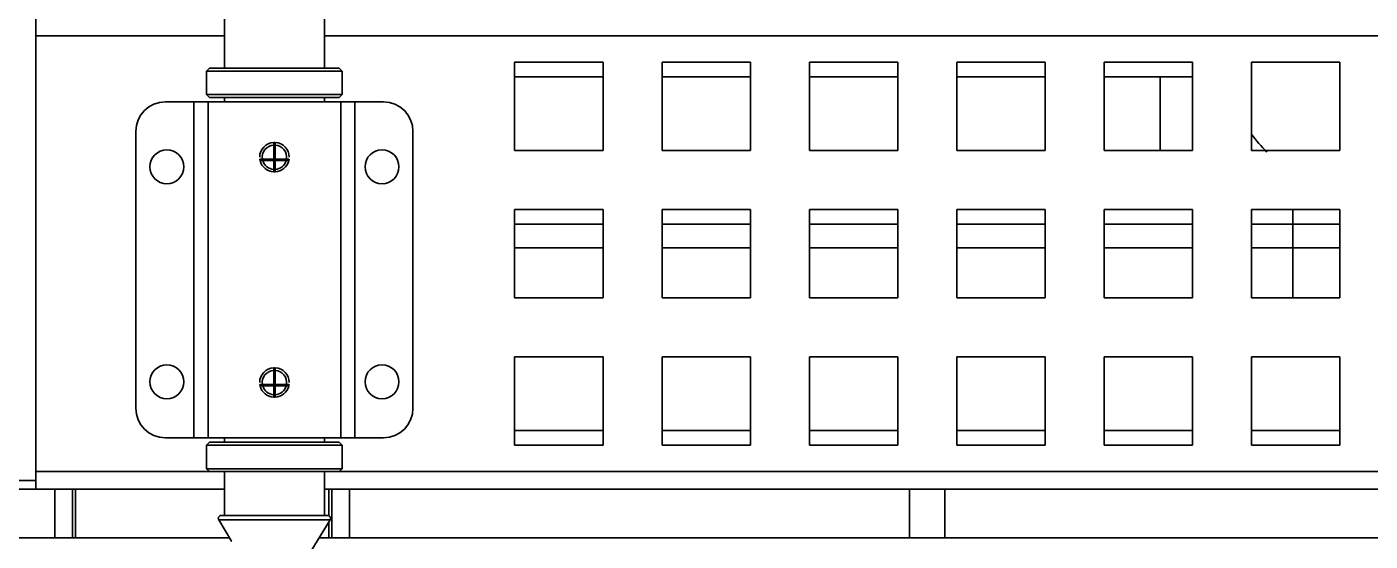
# Model space of a CAD drawing. Header units: millimetres. Extents: x 32496 to 166256, y 3504 to 23939.
# Drawn here: x 44563.1 to 45018.9, y 15282.2 to 15456.8 of the extents above; entities that cross this region are included whole.
import ezdxf

# ---------------------------------------------------------------- set-up
doc = ezdxf.new("R2010")
doc.units = ezdxf.units.MM
doc.layers.get('0').update_dxf_attribs({"lineweight": 35})

msp = doc.modelspace()

# ---------------------------------------------------------------- linework, layer by layer
at = {"linetype": 'Continuous'}
for p, q in [((44630.14, 16511.849), (44630.14, 15442.849)), ((44664.14, 16428.366), (44664.14, 15442.849)), ((44566.14, 15299.849), (44566.14, 15459.849)), ((44566.14, 15453.849), (44630.14, 15453.849)), ((44664.14, 15453.849), (45290.14, 15453.849)), ((44624.14, 15441.849), (44625.14, 15442.849)), ((44624.14, 15433.849), (44624.14, 15441.849)), ((44624.14, 15441.849), (44670.14, 15441.849)), ((44625.14, 15442.849), (44669.14, 15442.849)), ((44670.14, 15441.849), (44669.14, 15442.849)), ((44670.14, 15433.849), (44670.14, 15441.849)), ((44728.64, 15414.849), (44728.64, 15444.849)), ((44728.64, 15444.849), (44758.64, 15444.849)), ((44758.64, 15444.849), (44758.64, 15414.849)), ((44778.64, 15414.849), (44778.64, 15444.849)), ((44778.64, 15444.849), (44808.64, 15444.849)), ((44808.64, 15444.849), (44808.64, 15414.849)), ((44828.64, 15414.849), (44828.64, 15444.849)), ((44828.64, 15444.849), (44858.64, 15444.849)), ((44858.64, 15444.849), (44858.64, 15414.849)), ((44878.64, 15414.849), (44878.64, 15444.849)), ((44878.64, 15444.849), (44908.64, 15444.849)), ((44908.64, 15444.849), (44908.64, 15414.849)), ((44928.64, 15414.849), (44928.64, 15444.849)), ((44928.64, 15444.849), (44958.64, 15444.849)), ((44958.64, 15444.849), (44958.64, 15414.849)), ((44978.64, 15414.849), (44978.64, 15444.849)), ((44978.64, 15444.849), (45008.64, 15444.849)), ((45008.64, 15444.849), (45008.64, 15414.849)), ((44758.64, 15439.849), (44728.64, 15439.849)), ((44808.64, 15439.849), (44778.64, 15439.849)), ((44858.64, 15439.849), (44828.64, 15439.849)), ((44908.64, 15439.849), (44878.64, 15439.849)), ((44958.64, 15439.849), (44928.64, 15439.849)), ((44947.64, 15439.849), (44947.64, 15414.849)), ((44624.14, 15433.849), (44625.14, 15432.849)), ((44670.14, 15433.849), (44624.14, 15433.849)), ((44669.14, 15432.849), (44625.14, 15432.849)), ((44630.14, 15432.849), (44630.14, 15431.349)), ((44664.14, 15432.849), (44664.14, 15431.349)), ((44670.14, 15433.849), (44669.14, 15432.849)), ((44610.14, 15431.349), (44684.14, 15431.349)), ((44619.84, 15431.349), (44619.84, 15317.349)), ((44624.64, 15431.349), (44624.64, 15317.349)), ((44669.64, 15317.349), (44669.64, 15431.349)), ((44674.44, 15317.349), (44674.44, 15431.349)), ((44600.14, 15421.349), (44600.14, 15327.349)), ((44694.14, 15421.349), (44694.14, 15327.349)), ((44646.89, 15411.927), (44646.89, 15417.592)), ((44647.14, 15407.599), (44647.14, 15417.599)), ((44647.14, 15407.599), (44647.14, 15417.599)), ((44647.39, 15417.592), (44647.39, 15411.927)), ((44758.64, 15414.849), (44728.64, 15414.849)), ((44808.64, 15414.849), (44778.64, 15414.849)), ((44858.64, 15414.849), (44828.64, 15414.849)), ((44908.64, 15414.849), (44878.64, 15414.849)), ((44958.64, 15414.849), (44928.64, 15414.849)), ((45008.64, 15414.849), (44978.64, 15414.849)), ((44642.225, 15411.677), (44642.225, 15411.927)), ((44642.225, 15411.927), (44646.89, 15411.927)), ((44642.279, 15411.427), (44646.89, 15411.427)), ((44646.89, 15407.605), (44646.89, 15411.427)), ((44647.39, 15411.927), (44652.054, 15411.927)), ((44647.39, 15411.427), (44647.39, 15407.605)), ((44647.39, 15411.427), (44652.001, 15411.427)), ((44652.054, 15411.927), (44652.054, 15411.677)), ((44728.64, 15364.849), (44728.64, 15394.849)), ((44728.64, 15394.849), (44758.64, 15394.849)), ((44758.64, 15394.849), (44758.64, 15364.849)), ((44778.64, 15364.849), (44778.64, 15394.849)), ((44778.64, 15394.849), (44808.64, 15394.849)), ((44808.64, 15394.849), (44808.64, 15364.849)), ((44828.64, 15364.849), (44828.64, 15394.849)), ((44828.64, 15394.849), (44858.64, 15394.849)), ((44858.64, 15394.849), (44858.64, 15364.849)), ((44878.64, 15364.849), (44878.64, 15394.849)), ((44878.64, 15394.849), (44908.64, 15394.849)), ((44908.64, 15394.849), (44908.64, 15364.849)), ((44928.64, 15364.849), (44928.64, 15394.849)), ((44928.64, 15394.849), (44958.64, 15394.849)), ((44958.64, 15394.849), (44958.64, 15364.849)), ((44978.64, 15364.849), (44978.64, 15394.849)), ((44978.64, 15394.849), (45008.64, 15394.849)), ((44992.64, 15394.849), (44992.64, 15364.849)), ((45008.64, 15394.849), (45008.64, 15364.849)), ((44758.64, 15389.849), (44728.64, 15389.849)), ((44808.64, 15389.849), (44778.64, 15389.849)), ((44858.64, 15389.849), (44828.64, 15389.849)), ((44908.64, 15389.849), (44878.64, 15389.849)), ((44958.64, 15389.849), (44928.64, 15389.849)), ((45008.64, 15389.849), (44978.64, 15389.849)), ((44758.64, 15381.849), (44728.64, 15381.849)), ((44808.64, 15381.849), (44778.64, 15381.849)), ((44858.64, 15381.849), (44828.64, 15381.849)), ((44908.64, 15381.849), (44878.64, 15381.849)), ((44958.64, 15381.849), (44928.64, 15381.849)), ((45008.64, 15381.849), (44978.64, 15381.849)), ((44758.64, 15364.849), (44728.64, 15364.849)), ((44808.64, 15364.849), (44778.64, 15364.849)), ((44858.64, 15364.849), (44828.64, 15364.849)), ((44908.64, 15364.849), (44878.64, 15364.849)), ((44958.64, 15364.849), (44928.64, 15364.849)), ((45008.64, 15364.849), (44978.64, 15364.849)), ((44646.89, 15335.427), (44646.89, 15341.092)), ((44647.14, 15331.099), (44647.14, 15341.099)), ((44647.14, 15331.099), (44647.14, 15341.099)), ((44647.39, 15341.092), (44647.39, 15335.427)), ((44728.64, 15314.849), (44728.64, 15344.849)), ((44728.64, 15344.849), (44758.64, 15344.849)), ((44758.64, 15344.849), (44758.64, 15314.849)), ((44778.64, 15314.849), (44778.64, 15344.849)), ((44778.64, 15344.849), (44808.64, 15344.849)), ((44808.64, 15344.849), (44808.64, 15314.849)), ((44828.64, 15314.849), (44828.64, 15344.849)), ((44828.64, 15344.849), (44858.64, 15344.849)), ((44858.64, 15344.849), (44858.64, 15314.849)), ((44878.64, 15314.849), (44878.64, 15344.849)), ((44878.64, 15344.849), (44908.64, 15344.849)), ((44908.64, 15344.849), (44908.64, 15314.849)), ((44928.64, 15314.849), (44928.64, 15344.849)), ((44928.64, 15344.849), (44958.64, 15344.849)), ((44958.64, 15344.849), (44958.64, 15314.849)), ((44978.64, 15314.849), (44978.64, 15344.849)), ((44978.64, 15344.849), (45008.64, 15344.849)), ((45008.64, 15344.849), (45008.64, 15314.849)), ((44642.225, 15335.177), (44642.225, 15335.427)), ((44642.225, 15335.427), (44646.89, 15335.427)), ((44642.279, 15334.927), (44646.89, 15334.927)), ((44646.89, 15331.105), (44646.89, 15334.927)), ((44647.39, 15335.427), (44652.054, 15335.427)), ((44647.39, 15334.927), (44647.39, 15331.105)), ((44647.39, 15334.927), (44652.001, 15334.927)), ((44652.054, 15335.427), (44652.054, 15335.177)), ((44728.64, 15319.849), (44758.64, 15319.849)), ((44778.64, 15319.849), (44808.64, 15319.849)), ((44828.64, 15319.849), (44858.64, 15319.849)), ((44878.64, 15319.849), (44908.64, 15319.849)), ((44928.64, 15319.849), (44958.64, 15319.849)), ((44978.64, 15319.849), (45008.64, 15319.849)), ((44684.14, 15317.349), (44610.14, 15317.349)), ((44624.14, 15314.849), (44625.14, 15315.849)), ((44624.14, 15306.849), (44624.14, 15314.849)), ((44624.14, 15314.849), (44670.14, 15314.849)), ((44625.14, 15315.849), (44669.14, 15315.849)), ((44630.14, 15317.349), (44630.14, 15315.849)), ((44664.14, 15317.349), (44664.14, 15315.849)), ((44670.14, 15314.849), (44669.14, 15315.849)), ((44670.14, 15306.849), (44670.14, 15314.849)), ((44758.64, 15314.849), (44728.64, 15314.849)), ((44808.64, 15314.849), (44778.64, 15314.849)), ((44858.64, 15314.849), (44828.64, 15314.849)), ((44908.64, 15314.849), (44878.64, 15314.849)), ((44958.64, 15314.849), (44928.64, 15314.849)), ((45008.64, 15314.849), (44978.64, 15314.849)), ((44625.14, 15305.849), (44566.14, 15305.849)), ((44624.14, 15306.849), (44625.14, 15305.849)), ((44670.14, 15306.849), (44624.14, 15306.849)), ((44669.14, 15305.849), (44625.14, 15305.849)), ((44630.14, 15305.849), (44630.14, 15290.949)), ((44664.14, 15305.849), (44664.14, 15290.949)), ((44670.14, 15306.849), (44669.14, 15305.849)), ((45290.14, 15305.849), (44669.14, 15305.849)), ((44486.14, 15302.849), (44566.14, 15302.849)), ((44486.14, 15302.849), (44566.14, 15302.849)), ((44486.14, 15299.849), (44566.14, 15299.849)), ((44566.14, 15299.849), (44630.14, 15299.849)), ((44572.64, 15299.849), (44572.64, 15283.349)), ((44578.64, 15283.349), (44578.64, 15299.849)), ((44579.64, 15283.349), (44579.64, 15299.849)), ((44664.14, 15299.849), (45290.14, 15299.849)), ((44665.64, 15290.949), (44665.64, 15299.849)), ((44666.64, 15299.849), (44666.64, 15283.349)), ((44672.64, 15283.349), (44672.64, 15299.849)), ((44862.64, 15299.849), (44862.64, 15283.349)), ((44874.64, 15283.349), (44874.64, 15299.849)), ((44665.205, 15290.949), (44629.075, 15290.949)), ((44628.222, 15289.426), (44632.621, 15282.245)), ((44628.222, 15289.426), (44666.057, 15289.426)), ((44666.057, 15289.426), (44659.64, 15278.949)), ((44665.64, 15283.349), (44665.64, 15288.745)), ((44631.945, 15283.349), (44464.14, 15283.349)), ((44632.656, 15282.245), (44632.621, 15282.245)), ((45386.64, 15283.349), (44662.335, 15283.349))]:
    msp.add_line(p, q, dxfattribs=at)
for centre in [(44610.64, 15409.349), (44683.64, 15409.349), (44610.64, 15336.349), (44683.64, 15336.349)]:
    msp.add_circle(centre, 5.75, dxfattribs=at)
for centre, radius, start, end in [((44610.14, 15421.349), 10, 90, 180), ((44684.14, 15421.349), 10, 0, 90), ((45022.64, 15453.349), 55, 216.825, 225.15556), ((44647.14, 15412.599), 5, 92.86653, 180), ((44647.14, 15412.599), 4.134, 93.46705, 189.34743), ((44647.14, 15412.599), 4, 90, 93.58433), ((44647.14, 15412.599), 5, 87.15019, 92.84025), ((44647.14, 15412.599), 4, 86.41459, 90), ((44647.14, 15412.599), 5, 0, 87.13402), ((44647.14, 15412.599), 4.134, 350.65257, 86.53295), ((44647.14, 15412.599), 5, 187.07975, 190.61964), ((44647.14, 15412.599), 5, 190.58867, 193.53148), ((44647.14, 15412.599), 5, 193.54968, 267.13346), ((44647.14, 15412.599), 4.134, 196.46138, 266.53295), ((44647.14, 15412.599), 4, 189.66346, 197.0293), ((44647.14, 15412.599), 5, 272.86598, 346.45029), ((44647.14, 15412.599), 4.134, 273.46705, 343.53858), ((44647.14, 15412.599), 4, 342.9707, 350.33654), ((44647.14, 15412.599), 5, 346.46311, 349.40642), ((44647.14, 15412.599), 5, 349.38034, 352.92022), ((44647.14, 15412.599), 5, 267.1285, 272.85216), ((44647.14, 15412.599), 4, 266.41512, 270), ((44647.14, 15412.599), 4, 270, 273.58332), ((44647.14, 15336.099), 5, 92.86653, 180), ((44647.14, 15336.099), 5, 87.15019, 92.84025), ((44647.14, 15336.099), 5, 0, 87.13402), ((44647.14, 15336.099), 4.134, 93.46705, 189.34743), ((44647.14, 15336.099), 4, 90, 93.58487), ((44647.14, 15336.099), 4, 86.41459, 90), ((44647.14, 15336.099), 4.134, 350.65257, 86.53295), ((44647.14, 15336.099), 5, 187.07975, 190.61964), ((44647.14, 15336.099), 5, 190.58867, 193.53148), ((44647.14, 15336.099), 5, 193.54968, 267.13346), ((44647.14, 15336.099), 4.134, 196.46138, 266.53295), ((44647.14, 15336.099), 4, 189.66346, 197.0293), ((44647.14, 15336.099), 4, 266.41512, 270), ((44647.14, 15336.099), 4, 270, 273.58332), ((44647.14, 15336.099), 5, 272.86598, 346.45029), ((44647.14, 15336.099), 4.134, 273.46705, 343.53858), ((44647.14, 15336.099), 4, 342.9707, 350.33654), ((44647.14, 15336.099), 5, 346.46312, 349.40651), ((44647.14, 15336.099), 5, 349.38034, 352.92022), ((44610.14, 15327.349), 10, 180, 270), ((44647.14, 15336.099), 5, 267.1285, 272.85216), ((44684.14, 15327.349), 10, 270, 0), ((44629.075, 15289.949), 1, 90, 211.48747), ((44665.205, 15289.949), 1, 328.51253, 90)]:
    msp.add_arc(centre, radius, start, end, dxfattribs=at)

doc.saveas('drawing.dxf')
